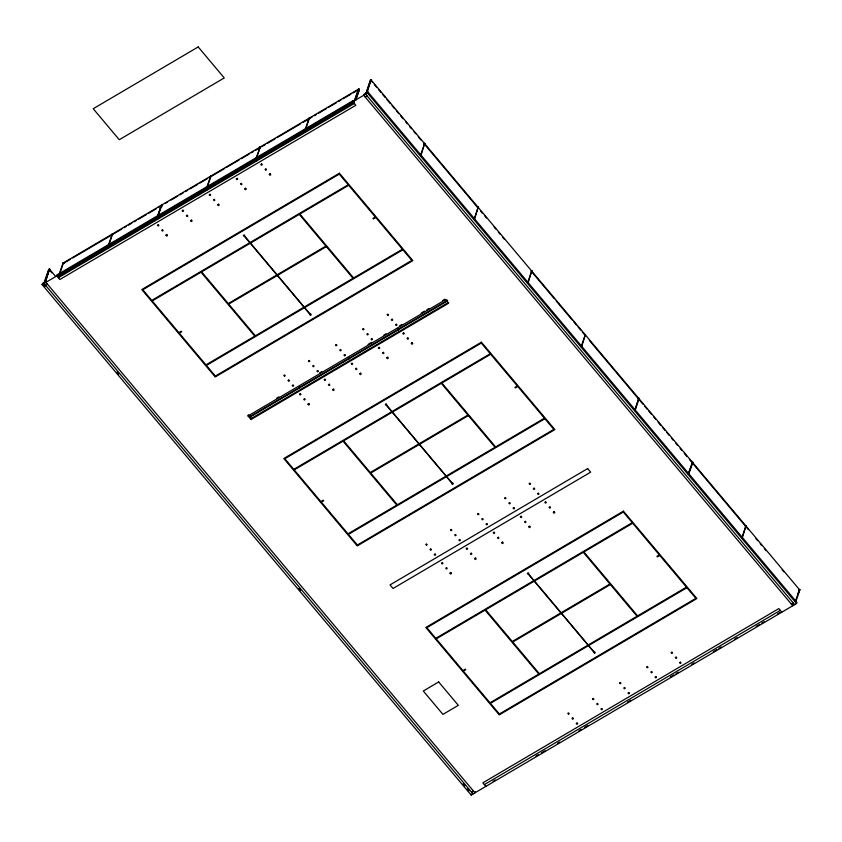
<?xml version="1.0" encoding="UTF-8"?>
<svg xmlns="http://www.w3.org/2000/svg" width="842" height="842" viewBox="0 0 842 842"><rect width="100%" height="100%" fill="white"/><g stroke="black" fill="none" stroke-linecap="round" stroke-linejoin="round"><path stroke-width="1.26" d="M793.132 604.651L792.754 605.756L363.702 95.283L364.081 94.178L367.891 91.936L796.942 602.409L796.564 603.514L471.152 795.058L42.1 284.585L42.479 283.48L46.289 281.239L45.91 282.344L474.962 792.817L475.341 791.712M44.089 282.733L48.689 269.366L49.52 268.872L45.678 281.354M44.826 281.912L49.015 269.745L49.846 269.261M44.5 282.491L49.52 268.872M44.826 282.88L49.32 269.819L51.857 272.829M57.203 274.818L56.814 275.923L59.824 279.512L355.808 105.292L352.798 101.703L353.177 100.598L57.203 274.818L59.456 277.502M59.382 273.692L63.15 262.746L64.213 263.283M59.372 274.66L63.56 262.504M108.165 245.98L112.354 233.781L113.417 234.318L112.354 233.781M108.576 245.738L112.765 233.539M157.37 216.983L161.559 204.816L162.622 205.353M157.37 217.015L161.453 205.132L112.67 233.855M158.191 215.584L161.969 204.574M161.38 207.648L162.19 205.28M166.905 234.465L167.421 235.623L166.6 236.118L166.074 234.95M191.576 219.941L192.102 221.099L191.271 221.593L190.745 220.425M206.985 186.861L210.763 175.862L211.826 176.388M206.985 187.808L211.174 175.61M218.646 204.006L219.173 205.164L218.341 205.659L217.825 204.49M245.717 188.071L246.243 189.229L245.411 189.724L244.896 188.566M255.779 159.085L260.378 146.655L256.6 157.654M270.229 173.652L270.745 174.81L269.924 175.294L269.398 174.136M304.983 130.121L309.172 117.933L310.245 118.469M305.404 129.847L309.593 117.691M354.187 101.166L358.797 88.726L359.45 89.505L355.682 100.451M354.608 100.882L358.797 88.726M355.734 97.977L358.597 89.662L353.051 92.925M355.682 99.472L359.45 89.505M248.011 415.937L248.39 414.832L251.4 418.411L251.021 419.526L248.011 415.937L445.628 299.615L448.639 303.204L251.021 419.526M366.007 93.82L370.291 80.064L371.122 79.569L367.27 92.178M366.428 92.609L370.617 80.453L371.448 79.958M371.122 79.569L366.102 93.188M42.1 284.585L367.512 93.041L367.891 91.936M284.375 376.248L285.206 375.753L284.554 374.985L283.722 375.469L284.512 375.858M309.046 361.723L309.877 361.229L309.225 360.46L308.393 360.944L309.182 361.334M308.919 403.434L309.435 404.592L308.614 405.076L308.088 403.918M336.116 345.788L336.947 345.294L336.295 344.525L335.463 345.01L336.253 345.399M333.59 388.909L334.116 390.067L333.285 390.551L332.758 389.393M420.505 155.517L424.684 143.298L420.832 155.907M363.186 329.853L364.018 329.369L363.365 328.59L362.534 329.075L363.323 329.464M360.66 372.974L361.186 374.132L360.355 374.616L359.839 373.459M387.699 315.424L388.53 314.94L387.878 314.161L387.046 314.645L387.836 315.045M387.73 357.04L388.257 358.197L387.425 358.681L386.91 357.524M412.243 342.61L412.759 343.768L411.938 344.262L411.412 343.094M474.067 219.246L478.245 207.027L474.393 219.636M426.389 545.206L427.22 544.721L426.568 543.943L425.736 544.427L426.526 544.827M527.629 282.975L531.807 270.756L527.955 283.365M451.059 530.681L451.891 530.197L451.238 529.418L450.407 529.902L451.196 530.302M450.933 572.392L451.449 573.549L450.628 574.044L450.102 572.886M478.13 514.746L478.961 514.262L478.309 513.483L477.477 513.978L478.267 514.367M475.604 557.867L476.119 559.035L475.298 559.52L474.772 558.362M505.2 498.811L506.031 498.327L505.379 497.548L504.547 498.043L505.337 498.432M502.674 541.932L503.2 543.101L502.369 543.585L501.843 542.427M529.713 484.392L530.544 483.897L529.892 483.129L529.06 483.613L529.85 484.003M581.201 346.704L585.369 334.485L581.527 347.093M529.744 525.997L530.271 527.166L529.439 527.65L528.923 526.492M554.257 511.578L554.773 512.736L553.952 513.22L553.426 512.062M471.152 795.058L471.531 793.953M634.721 410.38L638.92 398.192L635.078 410.801M634.752 410.412L638.836 398.54L585.611 335.211M568.403 714.174L569.234 713.69L568.582 712.911L567.75 713.395L568.539 713.784M593.073 699.649L593.905 699.165L593.252 698.386L592.421 698.871L593.21 699.27M688.63 474.52L692.798 462.3L688.272 474.099L692.387 462.247L639.162 398.919M620.144 683.715L620.975 683.23L620.322 682.452L619.491 682.936L620.28 683.336M647.214 667.78L648.045 667.296L647.393 666.517L646.561 667.001L647.351 667.401M671.727 653.35L672.558 652.866L671.905 652.087L671.074 652.571L671.863 652.971M741.855 537.838L746.023 525.629L742.181 538.227M797.816 593.863L799.9 589.726L798.742 589.821M795.406 601.556L799.574 589.337M795.711 601.883L799.9 589.726M244.538 236.034C245.411 233.497 241.454 236.086 244.475 236.065M386.552 405.002C387.425 402.465 383.468 405.055 386.489 405.034M452.112 483.108C451.238 485.645 455.196 483.055 452.175 483.076M528.565 573.96C529.439 571.423 525.482 574.023 528.502 573.991M63.466 262.82L112.249 234.097M161.875 204.89L210.658 176.167M211.079 175.925L259.873 147.213M260.283 146.961L309.077 118.248M309.488 118.006L358.282 89.284M63.782 263.199L70.433 259.283M72.654 257.978L112.575 234.486M114.102 233.581L121.858 229.013M124.079 227.708L126.3 226.403M128.51 225.098L131.836 223.141M134.057 221.835L136.278 220.53M138.488 219.225L146.255 214.657M148.476 213.352L156.233 208.784M158.454 207.479L161.78 205.522M165.516 203.311L167.737 202.006M171.063 200.049L177.715 196.133M179.935 194.828L183.261 192.871M185.482 191.566L187.703 190.26M189.913 188.955L197.681 184.387M199.891 183.082L207.658 178.515M212.51 175.662L224.709 168.474M226.919 167.169L239.117 159.991M241.338 158.685L249.106 154.118M251.316 152.812L253.537 151.507M255.757 150.202L259.083 148.245M261.715 146.697L265.041 144.74M267.261 143.435L275.018 138.867M277.239 137.562L300.52 123.848M302.741 122.543L309.393 118.627M309.803 118.385L312.024 117.08M314.245 115.775L316.466 114.47M318.676 113.165L326.443 108.597M328.664 107.292L336.421 102.724M338.642 101.419L340.863 100.103M343.073 98.798L350.84 94.23M365.681 93.441L366.838 93.336M354.187 102.103L58.54 276.123L59.193 276.902L58.961 275.881M59.287 276.271L304.899 131.699M305.309 131.457L353.777 102.345M43.605 286.375L47.415 284.133M58.319 277.713L354.303 103.492M365.207 97.072L367.112 95.956M165.948 235.339L166.769 234.844M190.618 220.815L191.45 220.33M217.689 204.88L218.52 204.395M244.759 188.945L245.59 188.461M269.272 174.515L270.093 174.031M424.684 143.298L423.852 143.782L425.01 143.687M477.414 207.511L478.245 207.027M477.74 207.9L478.572 207.416M310.361 314.455L244.275 235.655M276.629 398.213L278.881 396.887M319.539 372.953L321.791 371.627M368.091 344.378L371.48 342.378M383.899 335.074L386.162 333.737M399.708 325.77L401.971 324.433M421.158 313.14L424.547 311.14M426.81 309.814L429.062 308.488M442.618 300.51L444.881 299.184M250.085 416.516L446.913 300.657M250.769 416.59L299.563 387.867M299.973 387.625L348.767 358.902M349.177 358.66L398.445 329.769L397.792 328.99L398.034 330.011M398.382 329.696L447.649 300.805L446.997 300.026M251.4 418.411L447.891 302.762M531.807 270.756L530.976 271.24L532.133 271.145M307.962 404.297L308.782 403.813M332.632 389.772L333.453 389.288M359.702 373.837L360.534 373.353M386.773 357.903L387.604 357.418M411.285 343.483L412.106 342.989M386.236 404.728L452.375 483.413M584.537 334.969L585.369 334.485M584.864 335.358L585.695 334.874M638.089 398.687L638.92 398.192M638.415 399.076L639.246 398.582M449.975 573.265L450.796 572.781M474.646 558.741L475.467 558.257M501.716 542.806L502.537 542.322M528.787 526.871L529.618 526.387M553.299 512.441L554.12 511.957M692.471 461.911L691.64 462.395L692.798 462.3M528.25 573.686L594.389 652.382M745.191 526.113L746.023 525.629M745.517 526.503L746.349 526.008M471.552 792.154L473.457 791.027M484.361 784.607L780.345 610.387M791.248 603.967L793.153 602.851M493.033 781.302L495.285 779.976M535.954 756.032L538.217 754.706M541.606 752.716L544.995 750.717M557.425 743.402L559.677 742.076M578.886 730.772L581.148 729.435M584.527 727.446L587.916 725.446M627.458 702.175L630.847 700.176M670.39 676.905L673.779 674.916M676.031 673.579L678.294 672.253M691.85 664.275L694.113 662.938M713.311 651.634L716.7 649.645M718.963 648.308L721.226 646.982M734.782 639.004L737.034 637.678M756.242 626.374L759.631 624.375M761.894 623.048L764.147 621.712M777.703 613.734L779.966 612.408M371.364 80.295L424.6 143.635M424.926 144.024L478.161 207.364M478.488 207.753L531.723 271.092M532.049 271.482L585.285 334.821M692.713 462.637L745.938 525.966M746.265 526.355L799.49 589.674M370.922 80.516L372.617 82.527M374.301 84.537L376.837 87.547M378.532 89.557L381.068 92.578M382.752 94.588L385.289 97.609M386.983 99.619L390.362 103.64M392.046 105.65L394.582 108.66M396.277 110.67L398.813 113.691M400.497 115.701L403.034 118.722M405.57 121.732L407.265 123.742M409.791 126.763L411.485 128.773M414.022 131.784L415.706 133.794M418.242 136.814L420.779 139.835M424.484 144.245L477.719 207.585M480.582 210.984L482.277 212.994M484.813 216.015L486.497 218.025M494.107 227.066L495.791 229.077M498.327 232.097L500.022 234.108M502.558 237.128L504.242 239.139M531.618 271.692L554.425 298.836M556.12 300.847L572.171 319.949M573.865 321.96L576.402 324.98M578.086 326.991L580.622 330.011M582.317 332.022L584.853 335.032M589.4 340.452L638.404 398.75M638.731 399.14L642.951 404.16M644.635 406.17L647.172 409.191M648.866 411.201L651.403 414.211M653.929 417.232L655.623 419.242M658.16 422.252L660.696 425.273M662.38 427.283L664.917 430.294M666.601 432.304L669.137 435.325M671.674 438.335L673.368 440.345M675.894 443.366L677.589 445.376M680.125 448.386L681.809 450.396M684.346 453.417L686.883 456.427M689.419 459.448L691.103 461.458M692.282 462.847L745.507 526.176M746.675 527.566L748.359 529.576M755.969 538.627L757.653 540.638M760.189 543.648L761.884 545.658M764.42 548.679L766.104 550.689M782.155 569.792L783.849 571.802M367.512 93.041L796.564 603.514M365.607 94.167L794.659 604.64M358.376 88.968L359.029 89.747M781.85 612.176L778.829 608.598L482.855 782.818L485.866 786.396M304.983 131.068L305.635 131.836L304.572 131.31M446.586 300.268L447.239 301.047M259.967 146.897L260.62 147.676M255.779 160.033L256.431 160.801L255.368 160.275M210.763 175.862L211.416 176.631M206.574 188.997L207.227 189.766L206.164 189.24M244.296 236.149L277.197 275.292M277.523 275.681L310.435 314.834M386.31 405.107L419.211 444.26M419.537 444.65L452.449 483.803M528.323 574.076L561.225 613.229M561.551 613.618L594.452 652.761M161.559 204.816L162.211 205.595M157.37 217.962L158.022 218.731L156.959 218.204M108.165 246.927L108.818 247.695L107.755 247.169M63.15 262.746L63.803 263.525M49.773 269.482L55.688 276.513M44.005 283.47L473.057 793.943M42.479 283.48L45.015 286.501M116.954 372.09L118.648 374.101M298.899 588.558L300.583 590.568M463.068 783.891L464.763 785.902M467.299 788.922L468.994 790.933M309.888 314.382C310.498 317.16 312.445 312.992 309.888 314.382M593.915 652.308C594.526 655.087 596.462 650.919 593.915 652.308M198.196 46.941L93.22 108.734L119.269 139.73L224.246 77.938L198.196 46.941M158.285 224.751L157.454 225.235L158.107 226.014L158.938 225.53L158.285 224.751M182.956 210.226L182.125 210.71L182.777 211.489L183.609 211.005L182.956 210.226M210.026 194.291L209.195 194.776L209.847 195.555L210.679 195.07L210.026 194.291M237.097 178.357L236.265 178.841L236.928 179.62L237.749 179.135L237.097 178.357M261.609 163.927L260.778 164.411L261.43 165.19L262.262 164.706L261.609 163.927M162.527 229.803L161.696 230.287L162.359 231.066L163.18 230.571L162.527 229.803M187.198 215.278L186.377 215.762L187.029 216.541L187.85 216.057L187.198 215.278M214.268 199.344L213.447 199.828L214.1 200.606L214.92 200.122L214.268 199.344M241.338 183.409L240.517 183.893L241.17 184.672L241.991 184.188L241.338 183.409M265.851 168.979L265.03 169.463L265.683 170.242L266.504 169.758L265.851 168.979M339.4 173.242L141.793 289.553L215.236 376.942L412.843 260.62L339.4 173.242M339.284 174.105L142.803 289.753L151.749 300.405L348.23 184.745L339.284 174.105M201.038 272.198L152.202 300.941L178.851 332.643L181.262 331.222L181.714 331.769L179.304 333.19L205.953 364.891L254.779 336.147L201.038 272.198M299.278 214.373L201.617 271.861L228.256 303.562L325.917 246.075L299.278 214.373M348.683 185.293L299.857 214.036L353.598 277.976L402.434 249.232L375.785 217.531L373.374 218.952L372.922 218.404L375.332 216.994L348.683 185.293M326.38 246.622L228.719 304.099L255.358 335.8L353.019 278.313L326.38 246.622M402.886 249.779L206.406 365.428L215.352 376.079L411.833 260.42L402.886 249.779M288.795 380.026L287.964 380.521L288.627 381.289L289.448 380.805L288.795 380.026M313.466 365.502L312.645 365.996L313.298 366.775L314.119 366.281L313.466 365.502M340.536 349.577L339.715 350.062L340.368 350.84L341.189 350.346L340.536 349.577M367.607 333.642L366.786 334.127L367.438 334.905L368.259 334.411L367.607 333.642M392.119 319.213L391.298 319.697L391.951 320.476L392.772 319.992L392.119 319.213M293.037 385.078L292.216 385.562L292.869 386.341L293.69 385.857L293.037 385.078M317.708 370.554L316.887 371.048L317.539 371.817L318.371 371.333L317.708 370.554M344.788 354.619L343.957 355.113L344.61 355.882L345.441 355.398L344.788 354.619M371.859 338.684L371.027 339.179L371.68 339.947L372.511 339.463L371.859 338.684M396.361 324.265L395.54 324.749L396.193 325.528L397.014 325.033L396.361 324.265M250.179 415.885L250.411 416.906L250.179 415.885M299.384 386.92L299.615 387.941L299.384 386.92M348.588 357.955L348.83 358.976L348.588 357.955M300.299 393.709L299.468 394.203L300.12 394.972L300.952 394.488L300.299 393.709M324.97 379.195L324.138 379.679L324.791 380.458L325.622 379.963L324.97 379.195M352.04 363.26L351.209 363.744L351.861 364.523L352.693 364.028L352.04 363.26M379.111 347.325L378.279 347.809L378.932 348.588L379.763 348.093L379.111 347.325M403.623 332.895L402.792 333.379L403.444 334.158L404.276 333.674L403.623 332.895M304.541 398.761L303.709 399.245L304.362 400.024L305.193 399.54L304.541 398.761M329.211 384.236L328.391 384.731L329.043 385.499L329.864 385.015L329.211 384.236M356.282 368.301L355.461 368.796L356.113 369.564L356.934 369.08L356.282 368.301M383.352 352.366L382.531 352.861L383.184 353.629L384.005 353.145L383.352 352.366M407.865 337.947L407.044 338.431L407.696 339.21L408.517 338.716L407.865 337.947M481.413 342.199L283.807 458.522L357.25 545.9L554.857 429.588L481.413 342.199M481.298 343.062L284.817 458.722L293.763 469.362L490.244 353.714L481.298 343.062M343.052 441.166L294.216 469.91L320.865 501.611L323.275 500.19L323.728 500.737L321.318 502.148L347.967 533.849L396.793 505.105L343.052 441.166M441.292 383.342L343.631 440.819L370.269 472.52L467.931 415.043L441.292 383.342M490.697 354.25L441.871 382.994L495.612 446.944L544.448 418.2L517.798 386.499L515.388 387.92L514.936 387.373L517.346 385.952L490.697 354.25M468.394 415.58L370.733 473.067L397.371 504.768L495.033 447.281L468.394 415.58M544.9 418.737L348.42 534.396L357.366 545.037L553.847 429.388L544.9 418.737M430.809 548.995L429.978 549.479L430.63 550.258L431.462 549.773L430.809 548.995M455.48 534.47L454.659 534.954L455.312 535.733L456.132 535.249L455.48 534.47M482.55 518.535L481.729 519.019L482.382 519.798L483.203 519.314L482.55 518.535M509.62 502.6L508.8 503.084L509.452 503.863L510.273 503.379L509.62 502.6M534.133 488.171L533.302 488.665L533.965 489.434L534.786 488.949L534.133 488.171M435.051 554.047L434.23 554.531L434.882 555.31L435.703 554.825L435.051 554.047M459.721 539.522L458.901 540.006L459.553 540.785L460.385 540.301L459.721 539.522M486.802 523.587L485.971 524.071L486.623 524.85L487.455 524.366L486.802 523.587M513.873 507.652L513.041 508.136L513.694 508.915L514.525 508.431L513.873 507.652M538.375 493.223L537.554 493.707L538.206 494.486L539.027 494.001L538.375 493.223M587.642 468.584L390.025 584.906L393.035 588.484L590.652 472.162L587.642 468.584M442.313 562.677L441.482 563.161L442.134 563.94L442.966 563.456L442.313 562.677M466.984 548.153L466.152 548.637L466.805 549.416L467.636 548.931L466.984 548.153M494.054 532.218L493.223 532.702L493.875 533.481L494.707 532.997L494.054 532.218M521.124 516.283L520.293 516.767L520.945 517.546L521.777 517.062L521.124 516.283M545.637 501.853L544.806 502.348L545.458 503.116L546.29 502.632L545.637 501.853M446.555 567.729L445.723 568.213L446.376 568.992L447.207 568.508L446.555 567.729M471.225 553.205L470.404 553.689L471.057 554.468L471.878 553.983L471.225 553.205M498.296 537.27L497.475 537.754L498.127 538.533L498.948 538.049L498.296 537.27M525.366 521.335L524.545 521.819L525.197 522.598L526.018 522.114L525.366 521.335M549.879 506.905L549.047 507.389L549.71 508.168L550.531 507.684L549.879 506.905M623.427 511.168L425.82 627.49L499.264 714.869L696.871 598.546L623.427 511.168M623.312 512.031L426.831 627.679L435.777 638.331L632.258 522.672L623.312 512.031M485.066 610.124L436.23 638.867L462.879 670.569L465.289 669.158L465.742 669.695L463.332 671.116L489.981 702.817L538.806 674.074L485.066 610.124M583.306 552.299L485.645 609.787L512.283 641.488L609.945 584.001L583.306 552.299M632.71 523.219L583.885 551.963L637.626 615.902L686.462 587.158L659.812 555.457L657.402 556.878L656.949 556.341L659.36 554.92L632.71 523.219M438.671 681.946L423.294 690.998L442.945 714.384L458.322 705.333L438.671 681.946M610.408 584.548L512.746 642.036L539.385 673.737L637.047 616.249L610.408 584.548M686.914 587.705L490.433 703.354L499.38 714.005L695.86 598.346L686.914 587.705M572.823 717.963L571.992 718.447L572.644 719.226L573.476 718.731L572.823 717.963M597.494 703.438L596.673 703.923L597.325 704.701L598.146 704.217L597.494 703.438M624.564 687.504L623.743 687.988L624.396 688.767L625.217 688.282L624.564 687.504M651.634 671.569L650.813 672.053L651.466 672.832L652.287 672.348L651.634 671.569M676.147 657.139L675.316 657.623L675.979 658.402L676.8 657.918L676.147 657.139M577.065 723.004L576.244 723.499L576.896 724.267L577.717 723.783L577.065 723.004M601.735 708.49L600.914 708.975L601.567 709.753L602.388 709.259L601.735 708.49M628.806 692.556L627.985 693.04L628.637 693.819L629.469 693.324L628.806 692.556M655.886 676.621L655.055 677.105L655.707 677.884L656.539 677.389L655.886 676.621M680.389 662.191L679.568 662.675L680.22 663.454L681.041 662.97L680.389 662.191"/></g></svg>
